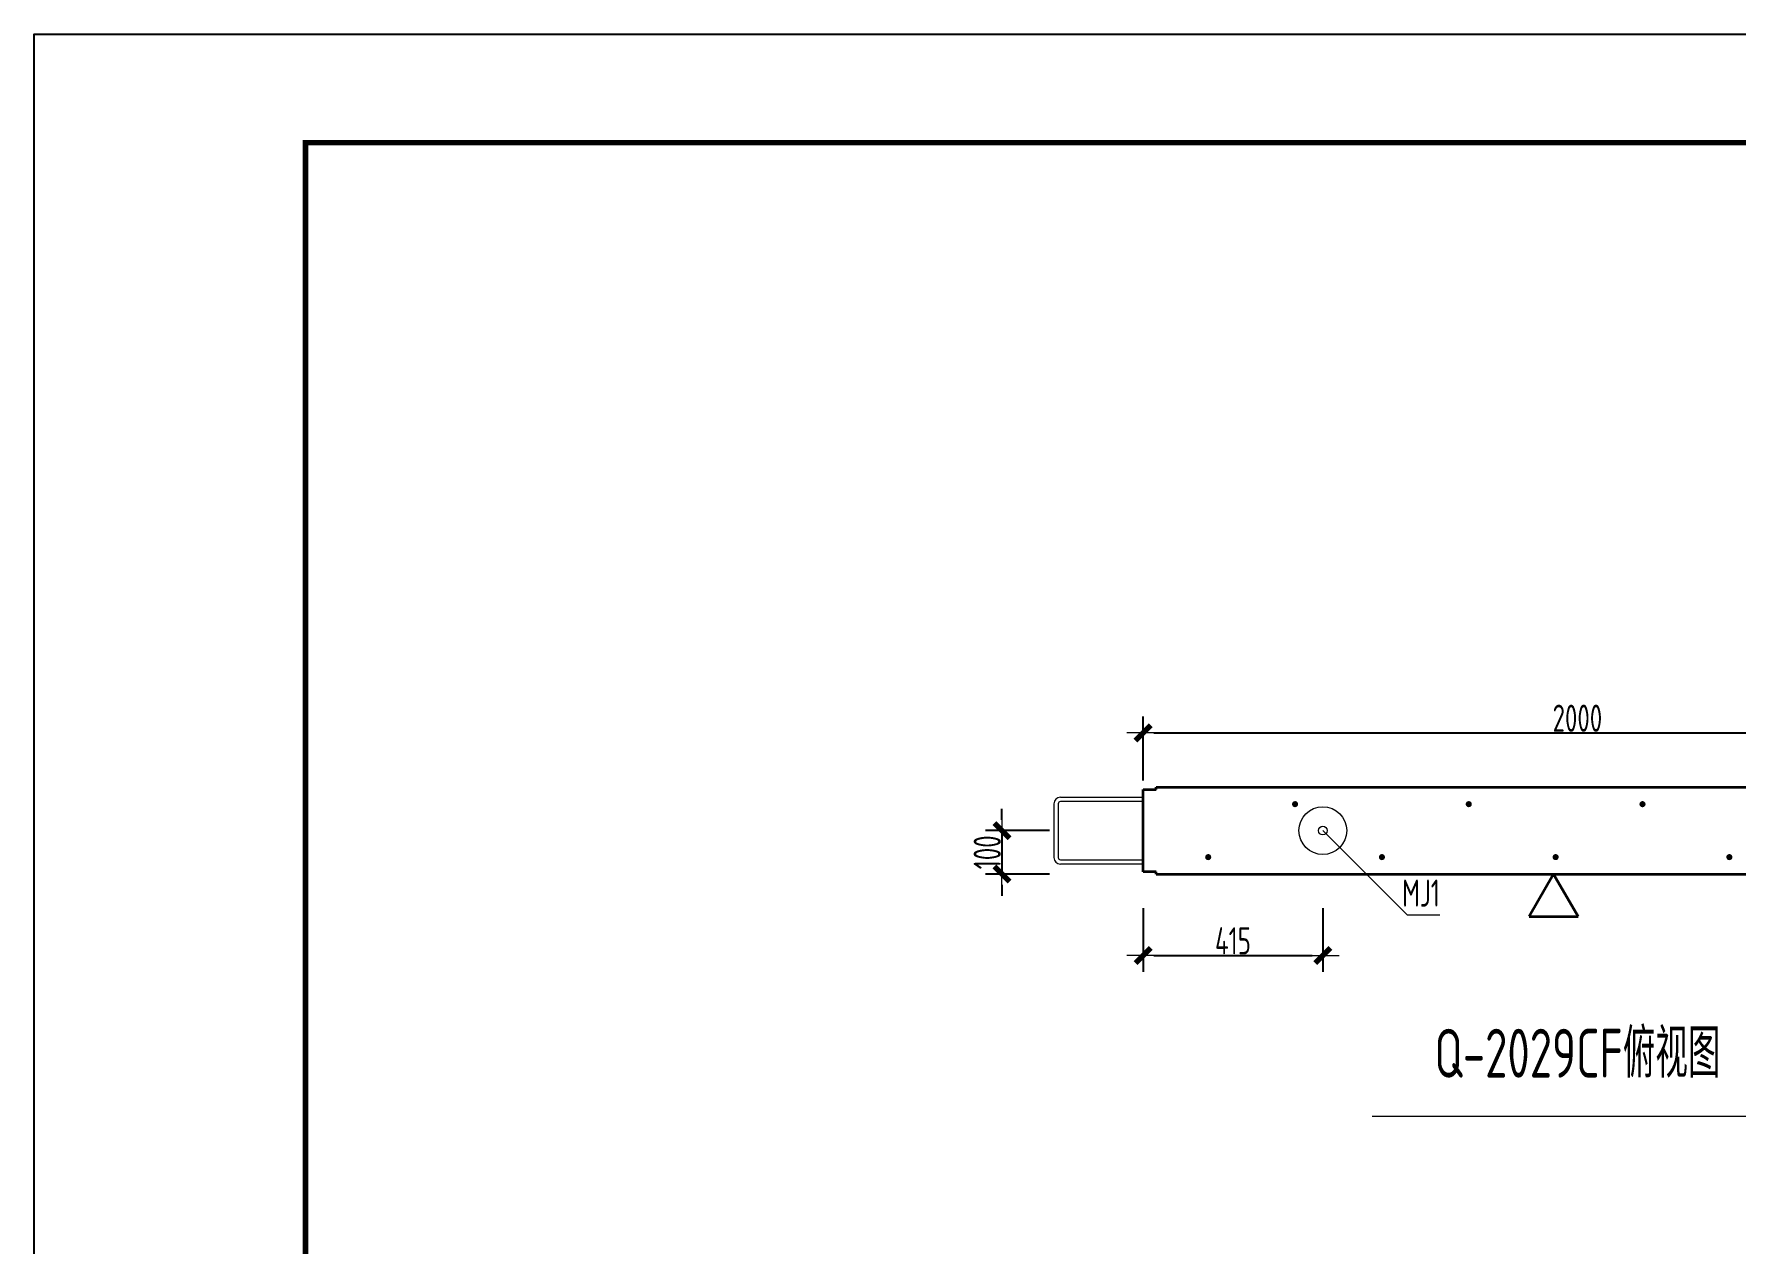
# Model space of a CAD drawing. Extents: x -85320 to 1679916, y -1321939 to 627.
# Drawn here: x 1142340 to 1158014, y -1156017 to -1144872 of the extents above; entities that cross this region are included whole.
import ezdxf
from ezdxf.enums import TextEntityAlignment as Align

# ---------------------------------------------------------------- set-up
doc = ezdxf.new("R2010")
doc.units = 0
doc.header["$LTSCALE"] = 1000
for name, color, linetype in [('BORDER', 7, 'Continuous'), ('打印线框', 7, 'Continuous'), ('拉模', 7, 'Continuous')]:
    doc.layers.add(name, color=color, linetype=linetype)
for name, color, linetype, lineweight in [('直线', 7, 'Continuous', 18), ('预制墙图名', 7, 'Continuous', 18), ('预制墙埋件', 8, 'Continuous', 18), ('预制墙墙身水平筋', 130, 'Continuous', 18), ('预制墙墙身纵向受力筋', 1, 'Continuous', 18), ('预制墙详图标注', 3, 'Continuous', 18), ('预制墙详图轮廓', 3, 'Continuous', 35)]:
    doc.layers.add(name, color=color, linetype=linetype, lineweight=lineweight)
doc.styles.add('样式 1', font='yjkeng.shx', dxfattribs={"width": 0.7, "bigfont": 'yjkchn.shx'})
doc.styles.add('样式 2', font='yjkeng.shx', dxfattribs={"width": 0.7, "bigfont": 'yjkchn.shx'})
doc.dimstyles.new('盈建科结构', dxfattribs={"dimscale": 100, "dimtxt": 2.5, "dimasz": 1, "dimexe": 1.5, "dimexo": 0.625, "dimgap": 0.1, "dimtad": 1, "dimdec": 0, "dimrnd": 1, "dimzin": 0, "dimdsep": 46, "dimtxsty": '样式 1', "dimblk": '_yjkbk', "dimblk1": 'ARCHTICK', "dimblk2": 'ARCHTICK', "dimcen": 0.09, "dimadec": 0, "dimazin": 0, "dimtfac": 1, "dimtdec": 4, "dimtix": 1, "dimtmove": 2, "dimatfit": 3, "dimfxl": 1, "dimtolj": 1, "dimtzin": 0, "dimarcsym": 0})

# ---------------------------------------------------------------- blocks, each defined once
blk = doc.blocks.new('_yjkbk')
blk.add_line((-1, 0), (1.5, 0))
blk.add_lwpolyline([(-0.7, -0.7, 0.5, 0.5, 0), (0.7, 0.7, 0.5, 0.5, 0)], format="xyseb")
blk = doc.blocks.new('*D4517')
at = {"layer": 'Defpoints', "color": 0, "transparency": 16777216}
for p in [(1151754, -1152209), (1151254, -1152609), (1151754, -1152609)]:
    blk.add_point(p, dxfattribs=at)
at = {"layer": '预制墙详图标注', "color": 0, "lineweight": -2, "transparency": 16777216}
for p, q in [((1151254, -1152109), (1151254, -1152009)), ((1151691, -1152209), (1151104, -1152209)), ((1151254, -1152209), (1151254, -1152609)), ((1151691, -1152609), (1151104, -1152609)), ((1151254, -1152709), (1151254, -1152809))]:
    blk.add_line(p, q, dxfattribs=at)
at = {"layer": '预制墙详图标注', "color": 0, "lineweight": -2, "transparency": 16777216, "xscale": 100, "yscale": 100, "zscale": 100}
for p, rotation in [((1151254, -1152209), 270), ((1151254, -1152609), 90)]:
    blk.add_blockref('_yjkbk', p, dxfattribs=dict(at, rotation=rotation))
at = {"layer": '预制墙详图标注', "color": 0, "transparency": 16777216, "insert": (1151244, -1152409), "char_height": 250, "attachment_point": 8, "rotation": 90, "style": '样式 1'}
blk.add_mtext('\\A1;100', dxfattribs=at)
blk = doc.blocks.new('_ArchTick')
at = {"color": 0, "linetype": 'ByBlock', "const_width": 0.4}
blk.add_lwpolyline([(-0.5, -0.5), (0.5, 0.5)], dxfattribs=at)
blk = doc.blocks.new('*D4519')
at = {"layer": 'Defpoints', "color": 0, "transparency": 16777216}
for p in [(1152554, -1152859), (1154210, -1152859), (1154210, -1153359)]:
    blk.add_point(p, dxfattribs=at)
at = {"layer": '预制墙详图标注', "color": 0, "lineweight": -2, "transparency": 16777216}
for p, q in [((1152554, -1152922), (1152554, -1153509)), ((1154210, -1152922), (1154210, -1153509)), ((1152654, -1153359), (1154110, -1153359))]:
    blk.add_line(p, q, dxfattribs=at)
at = {"layer": '预制墙详图标注', "color": 0, "lineweight": -2, "transparency": 16777216, "xscale": 100, "yscale": 100, "zscale": 100, "rotation": 180}
blk.add_blockref('_yjkbk', (1152554, -1153359), dxfattribs=at)
at = {"layer": '预制墙详图标注', "color": 0, "lineweight": -2, "transparency": 16777216, "xscale": 100, "yscale": 100, "zscale": 100}
blk.add_blockref('_yjkbk', (1154210, -1153359), dxfattribs=at)
at = {"layer": '预制墙详图标注', "color": 0, "transparency": 16777216, "insert": (1153382, -1153349), "char_height": 250, "attachment_point": 8, "style": '样式 1'}
blk.add_mtext('\\A1;415', dxfattribs=at)
blk = doc.blocks.new('*D4521')
at = {"layer": 'Defpoints', "color": 0, "transparency": 16777216}
for p in [(1160554, -1151309), (1152554, -1151809), (1160554, -1151809)]:
    blk.add_point(p, dxfattribs=at)
at = {"layer": '预制墙详图标注', "color": 0, "lineweight": -2, "transparency": 16777216}
for p, q in [((1152554, -1151747), (1152554, -1151159)), ((1160554, -1151747), (1160554, -1151159)), ((1152654, -1151309), (1160454, -1151309))]:
    blk.add_line(p, q, dxfattribs=at)
at = {"layer": '预制墙详图标注', "color": 0, "lineweight": -2, "transparency": 16777216, "xscale": 100, "yscale": 100, "zscale": 100, "rotation": 180}
blk.add_blockref('_yjkbk', (1152554, -1151309), dxfattribs=at)
at = {"layer": '预制墙详图标注', "color": 0, "lineweight": -2, "transparency": 16777216, "xscale": 100, "yscale": 100, "zscale": 100}
blk.add_blockref('_yjkbk', (1160554, -1151309), dxfattribs=at)
at = {"layer": '预制墙详图标注', "color": 0, "transparency": 16777216, "insert": (1156554, -1151299), "char_height": 250, "attachment_point": 8, "style": '样式 1'}
blk.add_mtext('\\A1;2000', dxfattribs=at)
blk = doc.blocks.new('图框1')
at = {"layer": 'BORDER', "const_width": 50}
blk.add_lwpolyline([(1377779, -823089), (1377779, -783089), (1433679, -783089), (1433679, -823089)], close=True, dxfattribs=at)
blk = doc.blocks.new('闭口左')
at = {"layer": '预制墙墙身水平筋', "lineweight": 18}
for p, q in [((1032954, -832443), (1033714, -832443)), ((1032954, -832443), (1033714, -832443)), ((1032954, -832443), (1033714, -832443)), ((1032954, -832443), (1033714, -832443)), ((1032954, -832443), (1033714, -832443)), ((1032954, -832443), (1033714, -832443)), ((1032954, -832443), (1033714, -832443)), ((1032954, -832443), (1033714, -832443)), ((1032954, -832443), (1033714, -832443)), ((1032954, -832443), (1033714, -832443)), ((1032954, -832443), (1033714, -832443)), ((1032954, -832443), (1033714, -832443)), ((1032954, -832443), (1033714, -832443)), ((1032954, -832443), (1033714, -832443)), ((1032954, -832443), (1033714, -832443)), ((1033714, -832483), (1032954, -832483)), ((1033714, -832483), (1032954, -832483)), ((1033714, -832483), (1032954, -832483)), ((1033714, -832483), (1032954, -832483)), ((1033714, -832483), (1032954, -832483)), ((1033714, -832483), (1032954, -832483)), ((1033714, -832483), (1032954, -832483)), ((1033714, -832483), (1032954, -832483)), ((1033714, -832483), (1032954, -832483)), ((1033714, -832483), (1032954, -832483)), ((1033714, -832483), (1032954, -832483)), ((1033714, -832483), (1032954, -832483)), ((1033714, -832483), (1032954, -832483)), ((1033714, -832483), (1032954, -832483)), ((1033714, -832483), (1032954, -832483)), ((1032954, -833019), (1033714, -833019)), ((1033714, -833059), (1032954, -833059))]:
    blk.add_line(p, q, dxfattribs=at)
at = {"layer": '预制墙墙身水平筋', "color": 4}
for p, q in [((1032894, -832503), (1032894, -832999)), ((1032934, -832503), (1032934, -832999))]:
    blk.add_line(p, q, dxfattribs=at)
at = {"layer": '预制墙墙身水平筋', "lineweight": 18}
for centre, radius, start, end in [((1032954, -832503), 60, 90, 180), ((1032954, -832503), 60, 90, 180), ((1032954, -832503), 60, 90, 180), ((1032954, -832503), 60, 90, 180), ((1032954, -832503), 60, 90, 180), ((1032954, -832503), 60, 90, 180), ((1032954, -832503), 60, 90, 180), ((1032954, -832503), 60, 90, 180), ((1032954, -832503), 60, 90, 180), ((1032954, -832503), 60, 90, 180), ((1032954, -832503), 60, 90, 180), ((1032954, -832503), 60, 90, 180), ((1032954, -832503), 60, 90, 180), ((1032954, -832503), 60, 90, 180), ((1032954, -832503), 20, 90, 180), ((1032954, -832503), 20, 90, 180), ((1032954, -832503), 20, 90, 180), ((1032954, -832503), 20, 90, 180), ((1032954, -832503), 20, 90, 180), ((1032954, -832503), 20, 90, 180), ((1032954, -832503), 20, 90, 180), ((1032954, -832503), 20, 90, 180), ((1032954, -832503), 20, 90, 180), ((1032954, -832503), 20, 90, 180), ((1032954, -832503), 20, 90, 180), ((1032954, -832503), 20, 90, 180), ((1032954, -832503), 20, 90, 180), ((1032954, -832503), 20, 90, 180), ((1032954, -832999), 60, 180, 270), ((1032954, -832999), 20, 180, 270)]:
    blk.add_arc(centre, radius, start, end, dxfattribs=at)

msp = doc.modelspace()

# ---------------------------------------------------------------- linework, layer by layer
at = {"layer": '打印线框', "color": 1}
msp.add_lwpolyline([(1142339.778, -1186871.679), (1142339.778, -1144871.679), (1201739.778, -1144871.679), (1201739.778, -1186871.679)], close=True, dxfattribs=at)
at = {"layer": '直线', "lineweight": 18}
msp.add_lwpolyline([(1154209.678, -1152209.354), (1154984.678, -1152984.354), (1155287.563, -1152984.354)], dxfattribs=at)
at = {"layer": '预制墙图名', "lineweight": 18}
msp.add_line((1154664.418, -1154840.243), (1158442.937, -1154840.243), dxfattribs=at)
at = {"layer": '预制墙埋件', "lineweight": 18}
for radius in [220, 40]:
    msp.add_circle((1154209.678, -1152209.354), radius, dxfattribs=at)
at = {"layer": '预制墙墙身纵向受力筋', "lineweight": 18, "const_width": 28}
for points in [[(1153967.678, -1151965.354, 1), (1153939.678, -1151965.354, 1)], [(1155567.678, -1151965.354, 1), (1155539.678, -1151965.354, 1)], [(1157167.678, -1151965.354, 1), (1157139.678, -1151965.354, 1)], [(1153167.678, -1152453.354, 1), (1153139.678, -1152453.354, 1)], [(1154767.678, -1152453.354, 1), (1154739.678, -1152453.354, 1)], [(1156367.678, -1152453.354, 1), (1156339.678, -1152453.354, 1)], [(1157967.678, -1152453.354, 1), (1157939.678, -1152453.354, 1)]]:
    msp.add_lwpolyline(points, format="xyb", close=True, dxfattribs=at)
at = {"layer": '预制墙详图标注', "lineweight": 35}
for p, q in [((1156334.678, -1152609.354), (1156109.678, -1152999.066)), ((1156334.678, -1152609.354), (1156559.678, -1152999.066)), ((1156109.678, -1152999.066), (1156559.678, -1152999.066))]:
    msp.add_line(p, q, dxfattribs=at)
at = {"layer": '预制墙详图轮廓', "lineweight": 35}
for p, q in [((1152553.678, -1152589.354), (1152553.678, -1151829.354)), ((1152553.678, -1151829.354), (1152673.678, -1151829.354)), ((1152673.678, -1151809.354), (1160433.678, -1151809.354)), ((1152673.678, -1151829.354), (1152673.678, -1151809.354)), ((1152673.678, -1152589.354), (1152553.678, -1152589.354)), ((1152673.678, -1152609.354), (1152673.678, -1152589.354)), ((1152673.678, -1152609.354), (1160433.678, -1152609.354))]:
    msp.add_line(p, q, dxfattribs=at)

# ---------------------------------------------------------------- block references
at = {"layer": '拉模', "color": 3}
msp.add_blockref('图框1', (-232939.171, -362782.985), dxfattribs=at)
at = {"layer": '预制墙墙身水平筋', "color": 4}
msp.add_blockref('闭口左', (118839.307, -319458.507), dxfattribs=at)

# ---------------------------------------------------------------- texts
at = {"layer": '直线', "linetype": 'Continuous', "style": '样式 1', "width": 0.7}
msp.add_text('MJ1', height=250, dxfattribs=at).set_placement((1155287.563, -1152984.354), align=Align.BOTTOM_RIGHT)
at = {"layer": '预制墙图名', "linetype": 'Continuous', "style": '样式 2', "width": 0.7}
msp.add_text('Q-2029CF俯视图', height=450, dxfattribs=at).set_placement((1156553.678, -1154619.354), align=Align.BOTTOM_CENTER)

# ---------------------------------------------------------------- dimensions: what is measured, and where the dimension line sits
at = {"layer": '预制墙详图标注'}
for p1, p2, distance, picture, middle in [((1152553.678, -1151809.354), (1160553.678, -1151809.354), 500, '*D4521', (1156553.678, -1151174.354)), ((1151753.678, -1152209.354), (1151753.678, -1152609.354), -500, '*D4517', (1151118.678, -1152409.354)), ((1152553.678, -1152859.354), (1154209.678, -1152859.354), -500, '*D4519', (1153381.678, -1153224.354))]:
    dim = msp.add_aligned_dim(p1=p1, p2=p2, distance=distance, dimstyle='盈建科结构', override={"dimscale": 100, "dimtxt": 2.5, "dimasz": 1, "dimexe": 1.5, "dimexo": 0.625, "dimgap": 0.1, "dimtad": 1, "dimlfac": 0.25, "dimrnd": 5, "dimdle": 0, "dimtix": 1, "dimfxlon": 0}, dxfattribs=at)
    dim.commit()
    dim.dimension.update_dxf_attribs({"geometry": picture, "text_midpoint": middle})

doc.saveas('drawing.dxf')
